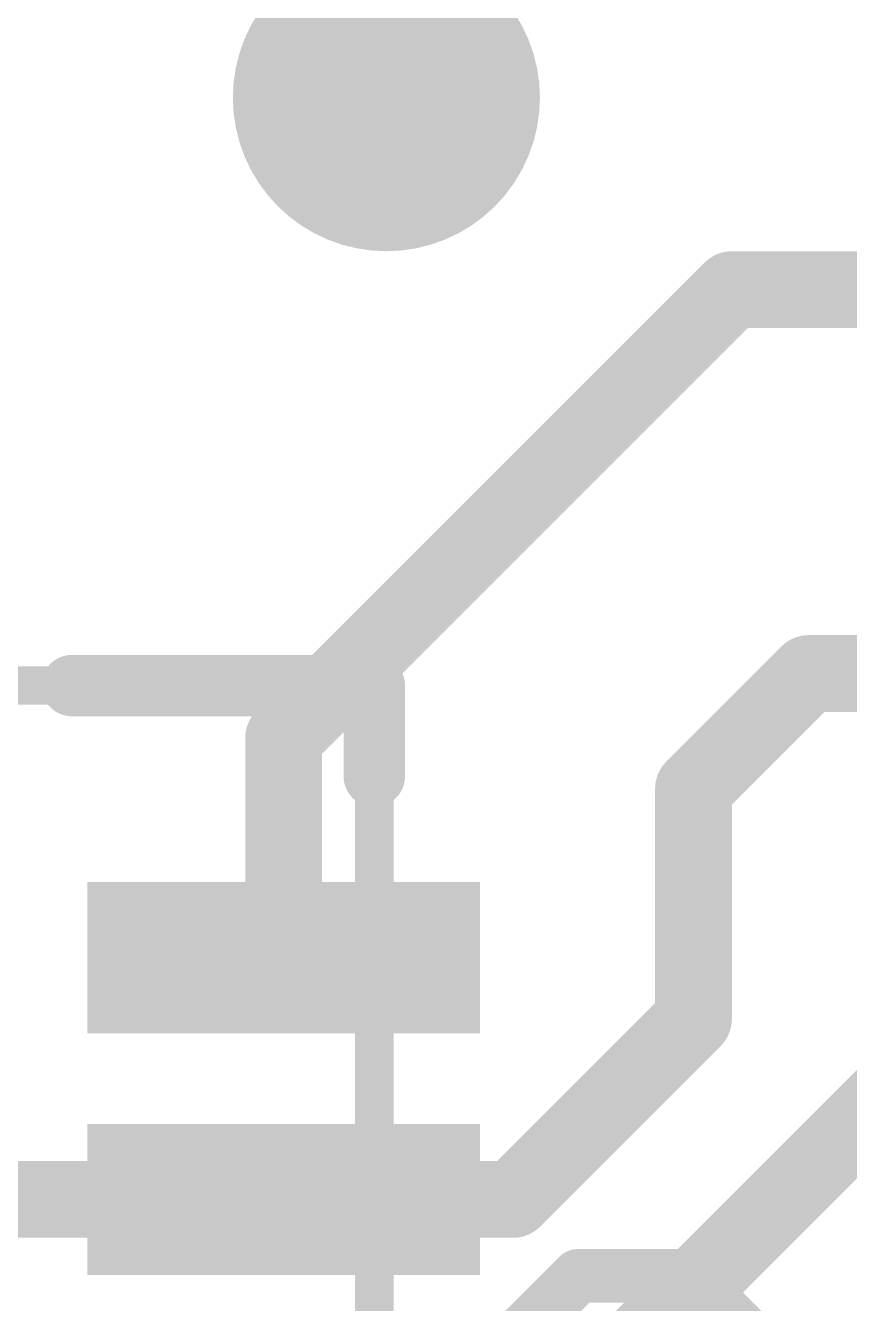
# Model space of a CAD drawing. Extents: x -0.1 to 16.2, y -0.1 to 27.9.
# Drawn here: x 8.966 to 11.692, y 8.076 to 12.304 of the extents above; entities that cross this region are included whole.
import ezdxf

# ---------------------------------------------------------------- set-up
doc = ezdxf.new("R2010")
doc.units = 0
for name, color, linetype in [('1', 12, 'CONTINUOUS'), ('18', 110, 'CONTINUOUS'), ('21', 41, 'CONTINUOUS'), ('22', 40, 'CONTINUOUS'), ('51', 53, 'CONTINUOUS')]:
    doc.layers.add(name, color=color, linetype=linetype)

# ---------------------------------------------------------------- blocks, each defined once
blk = doc.blocks.new('RECT')
blk.add_solid([(-0.5, -0.5), (0.5, -0.5), (-0.5, 0.5), (0.5, 0.5)])
blk = doc.blocks.new('ROUNDV')
at = {"const_width": 0.5}
blk.add_lwpolyline([(0, -0.25, 1), (0, 0.25, 1), (0, -0.25)], format="xyb", dxfattribs=at)

msp = doc.modelspace()

# ---------------------------------------------------------------- linework, layer by layer
at = {"layer": '1', "const_width": 0.254}
for points in [[(9.82, 9.947), (11.303, 11.43)], [(11.303, 11.43), (12.05, 11.43)], [(11.176, 9.779), (11.557, 10.16)], [(11.557, 10.16), (12.05, 10.16)], [(9.82, 9.22), (9.82, 9.947)], [(11.176, 9.017), (11.176, 9.779)], [(10.579, 8.42), (11.176, 9.017)], [(10.668, 7.62), (11.938, 8.89)], [(9.82, 8.42), (8.42, 8.42)], [(9.82, 8.42), (10.579, 8.42)]]:
    msp.add_lwpolyline(points, dxfattribs=at)
at = {"layer": '1', "const_width": 0.127}
for points in [[(11.303, 11.4935, 1), (11.303, 11.3665)], [(11.3479, 11.3851, 1), (11.2581, 11.4749)], [(11.557, 10.2235, 1), (11.557, 10.0965)], [(11.6019, 10.1151, 1), (11.5121, 10.2049)], [(9.8835, 9.947, 1), (9.7565, 9.947)], [(9.7751, 9.9919, 1), (9.8649, 9.9021)], [(11.2395, 9.779, 1), (11.1125, 9.779)], [(11.1311, 9.8239, 1), (11.2209, 9.7341)], [(9.7565, 9.22, 1), (9.8835, 9.22)], [(11.2209, 8.9721, 1), (11.1311, 9.0619)], [(11.1125, 9.017, 1), (11.2395, 9.017)], [(9.82, 8.4835, 1), (9.82, 8.3565)], [(9.82, 8.3565, 1), (9.82, 8.4835)], [(10.579, 8.3565, 1), (10.579, 8.4835)], [(10.5341, 8.4649, 1), (10.6239, 8.3751)]]:
    msp.add_lwpolyline(points, format="xyb", dxfattribs=at)
at = {"layer": '21', "const_width": 0.2032}
for points in [[(10.12, 10.12), (9.12, 10.12)], [(10.12, 10.12), (10.12, 9.82)]]:
    msp.add_lwpolyline(points, dxfattribs=at)
at = {"layer": '21', "const_width": 0.1016}
for points in [[(9.12, 10.1708, 1), (9.12, 10.0692)], [(10.1708, 10.12, 1), (10.0692, 10.12)], [(10.12, 10.0692, 1), (10.12, 10.1708)], [(10.0692, 9.82, 1), (10.1708, 9.82)]]:
    msp.add_lwpolyline(points, format="xyb", dxfattribs=at)
at = {"layer": '22', "const_width": 0.1778}
for points in [[(10.6123, 7.9848), (10.7945, 8.167)], [(10.7945, 8.167), (11.1589, 8.167)], [(11.1589, 8.167), (11.3411, 7.9848)]]:
    msp.add_lwpolyline(points, dxfattribs=at)
at = {"layer": '22', "const_width": 0.0889}
for points in [[(10.7945, 8.2115, 1), (10.7945, 8.1226)], [(10.826, 8.1356, 1), (10.7631, 8.1985)], [(11.1903, 8.1985, 1), (11.1275, 8.1356)], [(11.1589, 8.1226, 1), (11.1589, 8.2115)]]:
    msp.add_lwpolyline(points, format="xyb", dxfattribs=at)
at = {"layer": '51', "const_width": 0.127}
for points in [[(5.12, 10.12), (10.12, 10.12)], [(10.12, 5.12), (10.12, 10.12)]]:
    msp.add_lwpolyline(points, dxfattribs=at)
at = {"layer": '51', "const_width": 0.0635}
for points in [[(10.1518, 10.12, 1), (10.0883, 10.12)], [(10.12, 10.0883, 1), (10.12, 10.1518)]]:
    msp.add_lwpolyline(points, format="xyb", dxfattribs=at)

# ---------------------------------------------------------------- block references
at = {"layer": '1', "xscale": 1.3, "yscale": 0.5}
for p in [(9.82, 9.22), (9.82, 8.42)]:
    msp.add_blockref('RECT', p, dxfattribs=at)
at = {"layer": '18', "xscale": 1.016, "yscale": 1.016}
msp.add_blockref('ROUNDV', (10.16, 12.065), dxfattribs=at)
msp.add_blockref('ROUNDV', (10.16, 12.065), dxfattribs=at)

doc.saveas('drawing.dxf')
